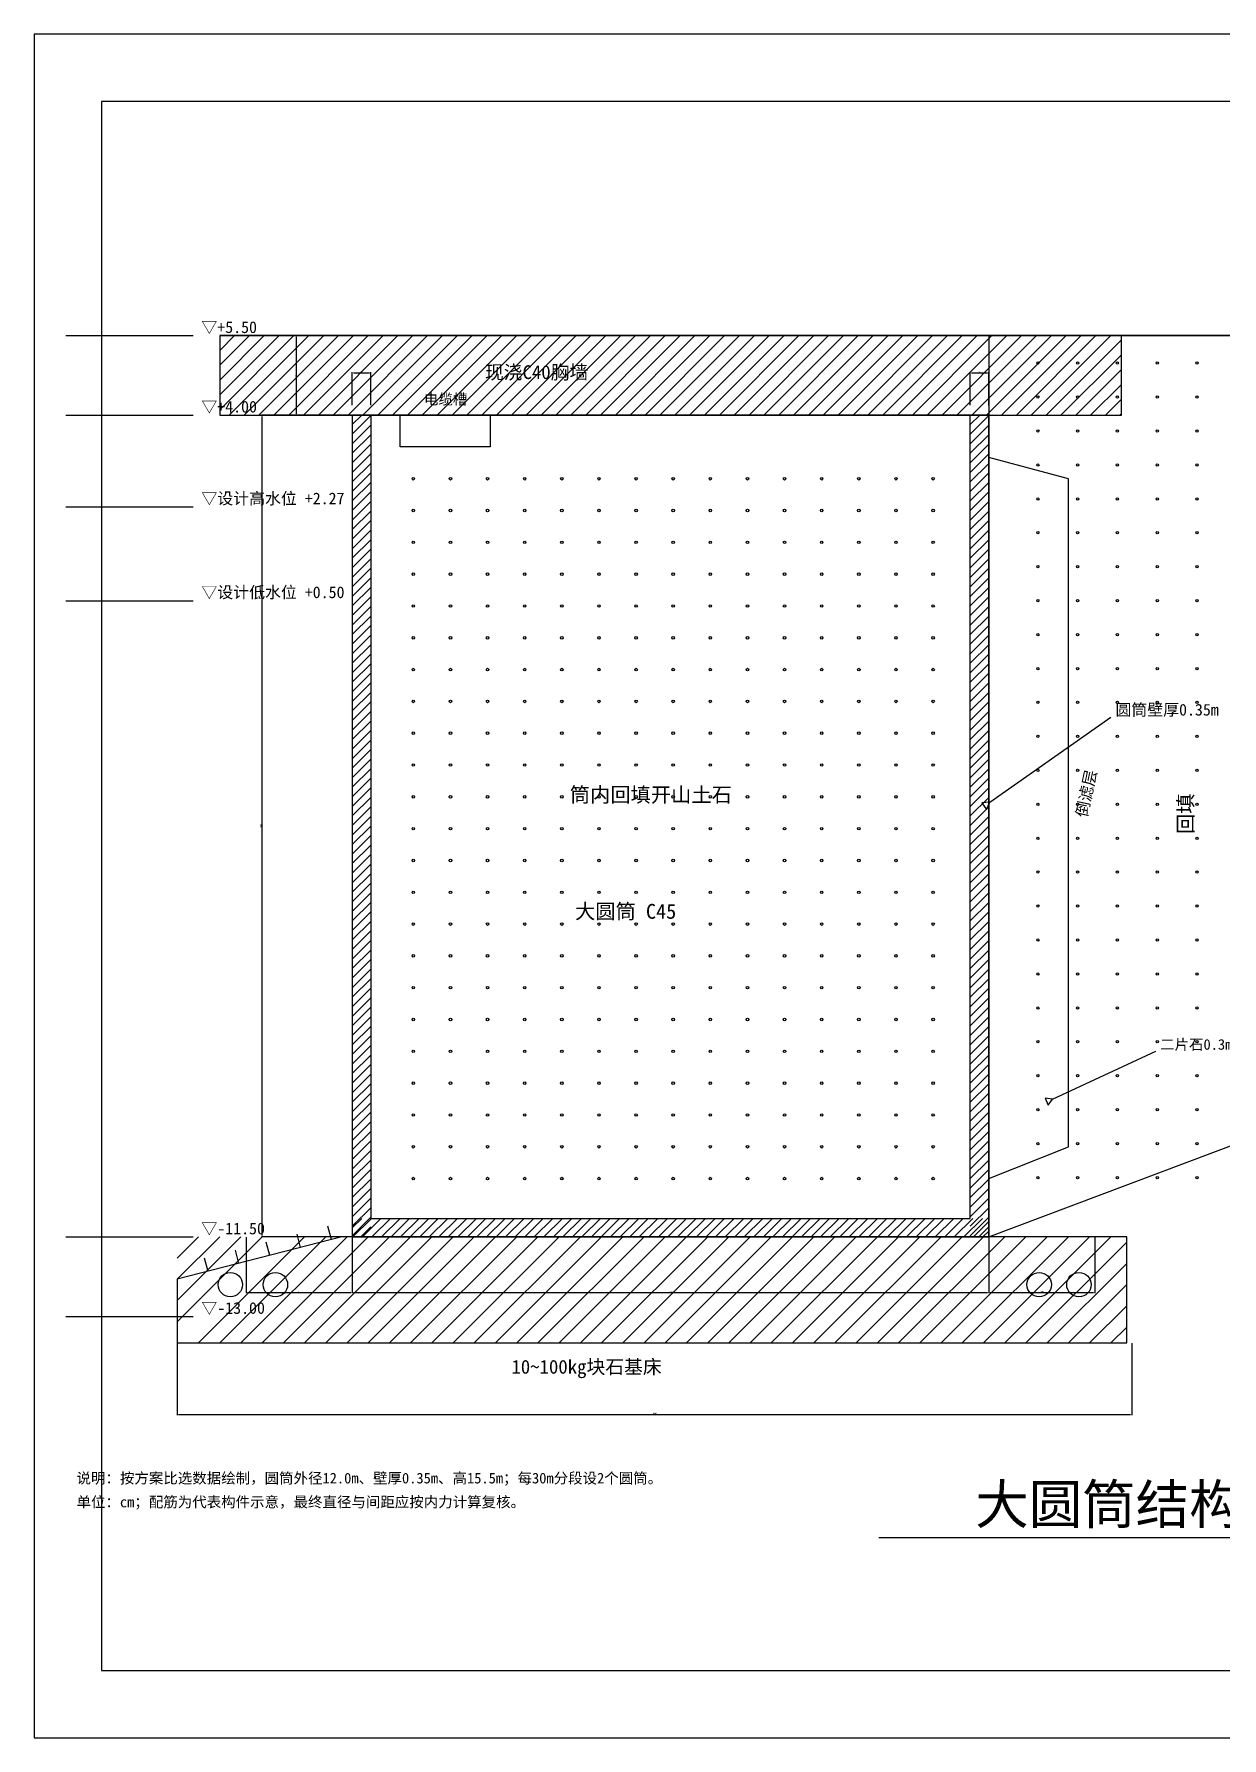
# Model space of a CAD drawing. Header units: metres. Extents: x 0 to 4550, y -900 to 2314.
# Drawn here: x 0 to 2240, y -900 to 2314 of the extents above; entities that cross this region are included whole.
import ezdxf

# ---------------------------------------------------------------- set-up
doc = ezdxf.new("R2010")
doc.units = ezdxf.units.M
for name, color, linetype in [('BACKFILL', 7, 'Continuous'), ('BORDER', 7, 'Continuous'), ('CYLINDER', 7, 'Continuous'), ('DIM', 7, 'Continuous'), ('FOUNDATION', 7, 'Continuous'), ('HATCH', 7, 'Continuous'), ('LEVEL', 7, 'Continuous'), ('STRUCTURE', 7, 'Continuous'), ('TEXT', 7, 'Continuous')]:
    doc.layers.add(name, color=color, linetype=linetype)
doc.styles.add('CN-SIMSUN', font='SimSun.ttf')
doc.styles.get("Standard").update_dxf_attribs({"font": 'arial.ttf'})
doc.dimstyles.new('ISO-25', dxfattribs={"dimtxt": 2.5, "dimasz": 2.5, "dimexe": 1.25, "dimexo": 0.625, "dimtad": 1, "dimtxsty": 'Standard', "dimcen": 2.5, "dimadec": 0, "dimazin": 0, "dimtfac": 1, "dimtmove": 0, "dimatfit": 3, "dimfxl": 1, "dimarcsym": 0})

# ---------------------------------------------------------------- blocks, each defined once
blk = doc.blocks.new('*D1')
at = {"layer": 'Defpoints', "color": 0, "transparency": 16777216}
for p in [(600, 45), (1800, 45), (1800, -60)]:
    blk.add_point(p, dxfattribs=at)
at = {"layer": 'DIM', "color": 0, "lineweight": -2, "transparency": 16777216}
for p, q in [((600, 44.4), (600, -61.2)), ((1800, 44.4), (1800, -61.2)), ((602.5, -60), (1797.5, -60))]:
    blk.add_line(p, q, dxfattribs=at)
at = {"layer": 'DIM', "color": 0, "transparency": 16777216}
for points in [[(602.5, -59.6), (602.5, -60.4), (600, -60)], [(1797.5, -59.6), (1797.5, -60.4), (1800, -60)]]:
    blk.add_solid(points, dxfattribs=at)
at = {"layer": 'DIM', "color": 0, "transparency": 16777216, "insert": (1200, -58.1), "char_height": 2.5, "attachment_point": 5}
blk.add_mtext('1200', dxfattribs=at)
blk = doc.blocks.new('*D2')
at = {"layer": 'Defpoints', "color": 0, "transparency": 16777216}
for p in [(400, 45), (600, 45), (600, -60)]:
    blk.add_point(p, dxfattribs=at)
at = {"layer": 'DIM', "color": 0, "lineweight": -2, "transparency": 16777216}
for p, q in [((400, 44.4), (400, -61.2)), ((600, 44.4), (600, -61.2)), ((402.5, -60), (597.5, -60))]:
    blk.add_line(p, q, dxfattribs=at)
at = {"layer": 'DIM', "color": 0, "transparency": 16777216}
for points in [[(402.5, -59.6), (402.5, -60.4), (400, -60)], [(597.5, -59.6), (597.5, -60.4), (600, -60)]]:
    blk.add_solid(points, dxfattribs=at)
at = {"layer": 'DIM', "color": 0, "transparency": 16777216, "insert": (500, -58.1), "char_height": 2.5, "attachment_point": 5}
blk.add_mtext('200', dxfattribs=at)
blk = doc.blocks.new('*D3')
at = {"layer": 'Defpoints', "color": 0, "transparency": 16777216}
for p in [(1800, 45), (2000, 45), (2000, -60)]:
    blk.add_point(p, dxfattribs=at)
at = {"layer": 'DIM', "color": 0, "lineweight": -2, "transparency": 16777216}
for p, q in [((1800, 44.4), (1800, -61.2)), ((2000, 44.4), (2000, -61.2)), ((1802.5, -60), (1997.5, -60))]:
    blk.add_line(p, q, dxfattribs=at)
at = {"layer": 'DIM', "color": 0, "transparency": 16777216}
for points in [[(1802.5, -59.6), (1802.5, -60.4), (1800, -60)], [(1997.5, -59.6), (1997.5, -60.4), (2000, -60)]]:
    blk.add_solid(points, dxfattribs=at)
at = {"layer": 'DIM', "color": 0, "transparency": 16777216, "insert": (1900, -58.1), "char_height": 2.5, "attachment_point": 5}
blk.add_mtext('200', dxfattribs=at)
blk = doc.blocks.new('*D4')
at = {"layer": 'Defpoints', "color": 0, "transparency": 16777216}
for p in [(270, -155), (2070, -155), (2070, -290)]:
    blk.add_point(p, dxfattribs=at)
at = {"layer": 'DIM', "color": 0, "lineweight": -2, "transparency": 16777216}
for p, q in [((270, -155.6), (270, -291.2)), ((2070, -155.6), (2070, -291.2)), ((272.5, -290), (2067.5, -290))]:
    blk.add_line(p, q, dxfattribs=at)
at = {"layer": 'DIM', "color": 0, "transparency": 16777216}
for points in [[(272.5, -289.6), (272.5, -290.4), (270, -290)], [(2067.5, -289.6), (2067.5, -290.4), (2070, -290)]]:
    blk.add_solid(points, dxfattribs=at)
at = {"layer": 'DIM', "color": 0, "transparency": 16777216, "insert": (1170, -288.1), "char_height": 2.5, "attachment_point": 5}
blk.add_mtext('1600', dxfattribs=at)
blk = doc.blocks.new('*D5')
at = {"layer": 'Defpoints', "color": 0, "transparency": 16777216}
for p in [(430, 1595), (600, 1595), (600, 45)]:
    blk.add_point(p, dxfattribs=at)
at = {"layer": 'DIM', "color": 0, "lineweight": -2, "transparency": 16777216}
for p, q in [((599.4, 1595), (428.8, 1595)), ((430, 47.5), (430, 1592.5)), ((599.4, 45), (428.8, 45))]:
    blk.add_line(p, q, dxfattribs=at)
at = {"layer": 'DIM', "color": 0, "transparency": 16777216}
for points in [[(429.6, 1592.5), (430.4, 1592.5), (430, 1595)], [(429.6, 47.5), (430.4, 47.5), (430, 45)]]:
    blk.add_solid(points, dxfattribs=at)
at = {"layer": 'DIM', "color": 0, "transparency": 16777216, "insert": (428.1, 820), "char_height": 2.5, "attachment_point": 5, "rotation": 90}
blk.add_mtext('1550', dxfattribs=at)
blk = doc.blocks.new('*D6')
at = {"layer": 'Defpoints', "color": 0, "transparency": 16777216}
for p in [(495, 1745), (600, 1745), (600, 1595)]:
    blk.add_point(p, dxfattribs=at)
at = {"layer": 'DIM', "color": 0, "lineweight": -2, "transparency": 16777216}
for p, q in [((599.4, 1745), (493.8, 1745)), ((495, 1597.5), (495, 1742.5)), ((599.4, 1595), (493.8, 1595))]:
    blk.add_line(p, q, dxfattribs=at)
at = {"layer": 'DIM', "color": 0, "transparency": 16777216}
for points in [[(494.6, 1742.5), (495.4, 1742.5), (495, 1745)], [(494.6, 1597.5), (495.4, 1597.5), (495, 1595)]]:
    blk.add_solid(points, dxfattribs=at)
at = {"layer": 'DIM', "color": 0, "transparency": 16777216, "insert": (493.1, 1670), "char_height": 2.5, "attachment_point": 5, "rotation": 90}
blk.add_mtext('150', dxfattribs=at)
blk = doc.blocks.new('*D7')
at = {"layer": 'Defpoints', "color": 0, "transparency": 16777216}
for p in [(635, 1675), (600, 1613), (635, 1613)]:
    blk.add_point(p, dxfattribs=at)
at = {"layer": 'DIM', "color": 0, "lineweight": -2, "transparency": 16777216}
for p, q in [((600, 1613.6), (600, 1676.2)), ((602.5, 1675), (632.5, 1675)), ((635, 1613.6), (635, 1676.2))]:
    blk.add_line(p, q, dxfattribs=at)
at = {"layer": 'DIM', "color": 0, "transparency": 16777216}
for points in [[(602.5, 1675.4), (602.5, 1674.6), (600, 1675)], [(632.5, 1675.4), (632.5, 1674.6), (635, 1675)]]:
    blk.add_solid(points, dxfattribs=at)
at = {"layer": 'DIM', "color": 0, "transparency": 16777216, "insert": (617.5, 1676.9), "char_height": 2.5, "attachment_point": 5}
blk.add_mtext('35', dxfattribs=at)
blk = doc.blocks.new('*D8')
at = {"layer": 'Defpoints', "color": 0, "transparency": 16777216}
for p in [(1800, 1675), (1765, 1613), (1800, 1613)]:
    blk.add_point(p, dxfattribs=at)
at = {"layer": 'DIM', "color": 0, "lineweight": -2, "transparency": 16777216}
for p, q in [((1765, 1613.6), (1765, 1676.2)), ((1767.5, 1675), (1797.5, 1675)), ((1800, 1613.6), (1800, 1676.2))]:
    blk.add_line(p, q, dxfattribs=at)
at = {"layer": 'DIM', "color": 0, "transparency": 16777216}
for points in [[(1767.5, 1675.4), (1767.5, 1674.6), (1765, 1675)], [(1797.5, 1675.4), (1797.5, 1674.6), (1800, 1675)]]:
    blk.add_solid(points, dxfattribs=at)
at = {"layer": 'DIM', "color": 0, "transparency": 16777216, "insert": (1782.5, 1676.9), "char_height": 2.5, "attachment_point": 5}
blk.add_mtext('35', dxfattribs=at)

msp = doc.modelspace()

# ---------------------------------------------------------------- linework, layer by layer
at = {"layer": 'BACKFILL'}
msp.add_lwpolyline([(1800, 45), (2650, 365), (2760, 1745), (1800, 1745), (1800, 45)], close=True, dxfattribs=at)
at = {"layer": 'BORDER'}
msp.add_line((1592.5, -522.094), (3003, -522.094), dxfattribs=at)
for points in [[(0, -900), (4550, -900), (4550, 2313.674), (0, 2313.674), (0, -900)], [(127.4, -772.6), (4422.6, -772.6), (4422.6, 2186.274), (127.4, 2186.274), (127.4, -772.6)]]:
    msp.add_lwpolyline(points, close=True, dxfattribs=at)
at = {"layer": 'CYLINDER'}
for points in [[(600, 45), (1800, 45), (1800, 1595), (600, 1595), (600, 45)], [(635, 80), (1765, 80), (1765, 1595), (635, 1595), (635, 80)]]:
    msp.add_lwpolyline(points, close=True, dxfattribs=at)
at = {"layer": 'FOUNDATION'}
msp.add_lwpolyline([(1800, 155), (1950, 215), (1950, 1475), (1800, 1515)], dxfattribs=at)
msp.add_lwpolyline([(270, -155), (2060, -155), (2060, 45), (580, 45), (270, -35), (270, -155)], close=True, dxfattribs=at)
for centre in [(370, -45), (455, -45), (1895, -45), (1970, -45)]:
    msp.add_circle(centre, 23, dxfattribs=at)
at = {"layer": 'HATCH'}
for p, q in [((350, 1745), (350, 1745)), ((350, 1717), (378, 1745)), ((350, 1689), (406, 1745)), ((350, 1661), (434, 1745)), ((350, 1633), (462, 1745)), ((350, 1605), (490, 1745)), ((368, 1595), (518, 1745)), ((396, 1595), (546, 1745)), ((424, 1595), (574, 1745)), ((452, 1595), (602, 1745)), ((480, 1595), (630, 1745)), ((508, 1595), (658, 1745)), ((536, 1595), (686, 1745)), ((564, 1595), (714, 1745)), ((592, 1595), (742, 1745)), ((620, 1595), (770, 1745)), ((648, 1595), (798, 1745)), ((676, 1595), (826, 1745)), ((704, 1595), (854, 1745)), ((732, 1595), (882, 1745)), ((760, 1595), (910, 1745)), ((788, 1595), (938, 1745)), ((816, 1595), (966, 1745)), ((844, 1595), (994, 1745)), ((872, 1595), (1022, 1745)), ((900, 1595), (1050, 1745)), ((928, 1595), (1078, 1745)), ((956, 1595), (1106, 1745)), ((984, 1595), (1134, 1745)), ((1012, 1595), (1162, 1745)), ((1040, 1595), (1190, 1745)), ((1068, 1595), (1218, 1745)), ((1096, 1595), (1246, 1745)), ((1124, 1595), (1274, 1745)), ((1152, 1595), (1302, 1745)), ((1180, 1595), (1330, 1745)), ((1208, 1595), (1358, 1745)), ((1236, 1595), (1386, 1745)), ((1264, 1595), (1414, 1745)), ((1292, 1595), (1442, 1745)), ((1320, 1595), (1470, 1745)), ((1348, 1595), (1498, 1745)), ((1376, 1595), (1526, 1745)), ((1404, 1595), (1554, 1745)), ((1432, 1595), (1582, 1745)), ((1460, 1595), (1610, 1745)), ((1488, 1595), (1638, 1745)), ((1516, 1595), (1666, 1745)), ((1544, 1595), (1694, 1745)), ((1572, 1595), (1722, 1745)), ((1600, 1595), (1750, 1745)), ((1628, 1595), (1778, 1745)), ((1656, 1595), (1806, 1745)), ((1684, 1595), (1834, 1745)), ((1712, 1595), (1862, 1745)), ((1740, 1595), (1890, 1745)), ((1768, 1595), (1918, 1745)), ((1796, 1595), (1946, 1745)), ((1824, 1595), (1974, 1745)), ((1852, 1595), (2002, 1745)), ((1880, 1595), (2030, 1745)), ((2050, 1737), (1908, 1595)), ((2050, 1709), (1936, 1595)), ((2050, 1681), (1964, 1595)), ((2050, 1653), (1992, 1595)), ((2050, 1625), (2020, 1595)), ((600, 1595), (600, 1595)), ((600, 1577), (618, 1595)), ((600, 1559), (635, 1594)), ((600, 1541), (635, 1576)), ((1765, 1595), (1765, 1595)), ((1765, 1577), (1783, 1595)), ((1765, 1559), (1800, 1594)), ((1765, 1541), (1800, 1576)), ((2050, 1597), (2048, 1595)), ((600, 1523), (635, 1558)), ((1765, 1523), (1800, 1558)), ((600, 1505), (635, 1540)), ((600, 1487), (635, 1522)), ((1765, 1505), (1800, 1540)), ((1765, 1487), (1800, 1522)), ((600, 1469), (635, 1504)), ((600, 1451), (635, 1486)), ((1765, 1469), (1800, 1504)), ((1765, 1451), (1800, 1486)), ((600, 1433), (635, 1468)), ((600, 1415), (635, 1450)), ((1765, 1433), (1800, 1468)), ((1765, 1415), (1800, 1450)), ((600, 1397), (635, 1432)), ((1765, 1397), (1800, 1432)), ((600, 1379), (635, 1414)), ((600, 1361), (635, 1396)), ((1765, 1379), (1800, 1414)), ((1765, 1361), (1800, 1396)), ((600, 1343), (635, 1378)), ((600, 1325), (635, 1360)), ((1765, 1343), (1800, 1378)), ((1765, 1325), (1800, 1360)), ((600, 1307), (635, 1342)), ((600, 1289), (635, 1324)), ((1765, 1307), (1800, 1342)), ((1765, 1289), (1800, 1324)), ((600, 1271), (635, 1306)), ((600, 1253), (635, 1288)), ((1765, 1271), (1800, 1306)), ((1765, 1253), (1800, 1288)), ((600, 1235), (635, 1270)), ((1765, 1235), (1800, 1270)), ((600, 1217), (635, 1252)), ((600, 1199), (635, 1234)), ((1765, 1217), (1800, 1252)), ((1765, 1199), (1800, 1234)), ((600, 1181), (635, 1216)), ((600, 1163), (635, 1198)), ((1765, 1181), (1800, 1216)), ((1765, 1163), (1800, 1198)), ((600, 1145), (635, 1180)), ((600, 1127), (635, 1162)), ((1765, 1145), (1800, 1180)), ((1765, 1127), (1800, 1162)), ((600, 1109), (635, 1144)), ((600, 1091), (635, 1126)), ((1765, 1109), (1800, 1144)), ((1765, 1091), (1800, 1126)), ((600, 1073), (635, 1108)), ((1765, 1073), (1800, 1108)), ((600, 1055), (635, 1090)), ((600, 1037), (635, 1072)), ((1765, 1055), (1800, 1090)), ((1765, 1037), (1800, 1072)), ((600, 1019), (635, 1054)), ((600, 1001), (635, 1036)), ((1765, 1019), (1800, 1054)), ((1765, 1001), (1800, 1036)), ((600, 983), (635, 1018)), ((600, 965), (635, 1000)), ((1765, 983), (1800, 1018)), ((1765, 965), (1800, 1000)), ((600, 947), (635, 982)), ((1765, 947), (1800, 982)), ((600, 929), (635, 964)), ((600, 911), (635, 946)), ((1765, 929), (1800, 964)), ((1765, 911), (1800, 946)), ((600, 893), (635, 928)), ((600, 875), (635, 910)), ((1765, 893), (1800, 928)), ((1765, 875), (1800, 910)), ((600, 857), (635, 892)), ((600, 839), (635, 874)), ((1765, 857), (1800, 892)), ((1765, 839), (1800, 874)), ((600, 821), (635, 856)), ((600, 803), (635, 838)), ((1765, 821), (1800, 856)), ((1765, 803), (1800, 838)), ((600, 785), (635, 820)), ((1765, 785), (1800, 820)), ((600, 767), (635, 802)), ((600, 749), (635, 784)), ((1765, 767), (1800, 802)), ((1765, 749), (1800, 784)), ((600, 731), (635, 766)), ((600, 713), (635, 748)), ((1765, 731), (1800, 766)), ((1765, 713), (1800, 748)), ((600, 695), (635, 730)), ((600, 677), (635, 712)), ((1765, 695), (1800, 730)), ((1765, 677), (1800, 712)), ((600, 659), (635, 694)), ((600, 641), (635, 676)), ((1765, 659), (1800, 694)), ((1765, 641), (1800, 676)), ((600, 623), (635, 658)), ((1765, 623), (1800, 658)), ((600, 605), (635, 640)), ((600, 587), (635, 622)), ((1765, 605), (1800, 640)), ((1765, 587), (1800, 622)), ((600, 569), (635, 604)), ((600, 551), (635, 586)), ((1765, 569), (1800, 604)), ((1765, 551), (1800, 586)), ((600, 533), (635, 568)), ((600, 515), (635, 550)), ((1765, 533), (1800, 568)), ((1765, 515), (1800, 550)), ((600, 497), (635, 532)), ((1765, 497), (1800, 532)), ((600, 479), (635, 514)), ((600, 461), (635, 496)), ((1765, 479), (1800, 514)), ((1765, 461), (1800, 496)), ((600, 443), (635, 478)), ((600, 425), (635, 460)), ((1765, 443), (1800, 478)), ((1765, 425), (1800, 460)), ((600, 407), (635, 442)), ((600, 389), (635, 424)), ((1765, 407), (1800, 442)), ((1765, 389), (1800, 424)), ((600, 371), (635, 406)), ((600, 353), (635, 388)), ((1765, 371), (1800, 406)), ((1765, 353), (1800, 388)), ((600, 335), (635, 370)), ((1765, 335), (1800, 370)), ((600, 317), (635, 352)), ((600, 299), (635, 334)), ((1765, 317), (1800, 352)), ((1765, 299), (1800, 334)), ((600, 281), (635, 316)), ((600, 263), (635, 298)), ((1765, 281), (1800, 316)), ((1765, 263), (1800, 298)), ((600, 245), (635, 280)), ((600, 227), (635, 262)), ((1765, 245), (1800, 280)), ((1765, 227), (1800, 262)), ((600, 209), (635, 244)), ((600, 191), (635, 226)), ((1765, 209), (1800, 244)), ((1765, 191), (1800, 226)), ((600, 173), (635, 208)), ((1765, 173), (1800, 208)), ((600, 155), (635, 190)), ((600, 137), (635, 172)), ((1765, 155), (1800, 190)), ((1765, 137), (1800, 172)), ((600, 119), (635, 154)), ((600, 101), (635, 136)), ((1765, 119), (1800, 154)), ((1765, 101), (1800, 136)), ((600, 83), (635, 118)), ((600, 65), (635, 100)), ((1765, 83), (1800, 118)), ((1765, 65), (1800, 100)), ((560.483, 39.963), (553.986, 65.139)), ((600, 47), (635, 82)), ((600, 80), (600, 80)), ((600, 62), (618, 80)), ((601, 45), (636, 80)), ((619, 45), (654, 80)), ((637, 45), (672, 80)), ((655, 45), (690, 80)), ((673, 45), (708, 80)), ((691, 45), (726, 80)), ((709, 45), (744, 80)), ((727, 45), (762, 80)), ((745, 45), (780, 80)), ((763, 45), (798, 80)), ((781, 45), (816, 80)), ((799, 45), (834, 80)), ((817, 45), (852, 80)), ((835, 45), (870, 80)), ((853, 45), (888, 80)), ((871, 45), (906, 80)), ((889, 45), (924, 80)), ((907, 45), (942, 80)), ((925, 45), (960, 80)), ((943, 45), (978, 80)), ((961, 45), (996, 80)), ((979, 45), (1014, 80)), ((997, 45), (1032, 80)), ((1015, 45), (1050, 80)), ((1033, 45), (1068, 80)), ((1051, 45), (1086, 80)), ((1069, 45), (1104, 80)), ((1087, 45), (1122, 80)), ((1105, 45), (1140, 80)), ((1123, 45), (1158, 80)), ((1141, 45), (1176, 80)), ((1159, 45), (1194, 80)), ((1177, 45), (1212, 80)), ((1195, 45), (1230, 80)), ((1213, 45), (1248, 80)), ((1231, 45), (1266, 80)), ((1249, 45), (1284, 80)), ((1267, 45), (1302, 80)), ((1285, 45), (1320, 80)), ((1303, 45), (1338, 80)), ((1321, 45), (1356, 80)), ((1339, 45), (1374, 80)), ((1357, 45), (1392, 80)), ((1375, 45), (1410, 80)), ((1393, 45), (1428, 80)), ((1411, 45), (1446, 80)), ((1429, 45), (1464, 80)), ((1447, 45), (1482, 80)), ((1465, 45), (1500, 80)), ((1483, 45), (1518, 80)), ((1501, 45), (1536, 80)), ((1519, 45), (1554, 80)), ((1537, 45), (1572, 80)), ((1555, 45), (1590, 80)), ((1573, 45), (1608, 80)), ((1591, 45), (1626, 80)), ((1609, 45), (1644, 80)), ((1627, 45), (1662, 80)), ((1645, 45), (1680, 80)), ((1663, 45), (1698, 80)), ((1681, 45), (1716, 80)), ((1699, 45), (1734, 80)), ((1717, 45), (1752, 80)), ((1735, 45), (1770, 80)), ((1753, 45), (1788, 80)), ((1765, 47), (1800, 82)), ((1800, 74), (1771, 45)), ((270, 45), (270, 45)), ((270, 5), (310, 45)), ((270, -35), (350, 45)), ((270, -75), (390, 45)), ((270, -115), (430, 45)), ((310, -155), (510, 45)), ((350, -155), (550, 45)), ((390, -155), (590, 45)), ((430, -155), (630, 45)), ((444.29, 9.978), (437.793, 35.153)), ((470, -155), (670, 45)), ((502.387, 24.971), (495.89, 50.146)), ((510, -155), (710, 45)), ((550, -155), (750, 45)), ((590, -155), (790, 45)), ((635, 64), (616, 45)), ((630, -155), (830, 45)), ((635, 46), (634, 45)), ((670, -155), (870, 45)), ((710, -155), (910, 45)), ((750, -155), (950, 45)), ((790, -155), (990, 45)), ((830, -155), (1030, 45)), ((870, -155), (1070, 45)), ((910, -155), (1110, 45)), ((950, -155), (1150, 45)), ((990, -155), (1190, 45)), ((1030, -155), (1230, 45)), ((1070, -155), (1270, 45)), ((1110, -155), (1310, 45)), ((1150, -155), (1350, 45)), ((1190, -155), (1390, 45)), ((1230, -155), (1430, 45)), ((1270, -155), (1470, 45)), ((1310, -155), (1510, 45)), ((1350, -155), (1550, 45)), ((1390, -155), (1590, 45)), ((1430, -155), (1630, 45)), ((1470, -155), (1670, 45)), ((1510, -155), (1710, 45)), ((1550, -155), (1750, 45)), ((1590, -155), (1790, 45)), ((1630, -155), (1830, 45)), ((1670, -155), (1870, 45)), ((1710, -155), (1910, 45)), ((1750, -155), (1950, 45)), ((1800, 64), (1781, 45)), ((1800, 56), (1789, 45)), ((1790, -155), (1990, 45)), ((1800, 46), (1799, 45)), ((1830, -155), (2030, 45)), ((2060, 35), (1870, -155)), ((328.097, -20.007), (321.6, 5.168)), ((386.193, -5.015), (379.696, 20.161)), ((2060, -5), (1910, -155)), ((2060, -45), (1950, -155)), ((2060, -85), (1990, -155)), ((2060, -125), (2030, -155)), ((270, -155), (270, -155))]:
    msp.add_line(p, q, dxfattribs=at)
for centre, radius in [((1892.5, 1693), 2.2), ((1967.5, 1693), 2.2), ((2042.5, 1693), 2.2), ((2117.5, 1693), 2.2), ((2192.5, 1693), 2.2), ((1892.5, 1629), 2.2), ((1967.5, 1629), 2.2), ((2042.5, 1629), 2.2), ((2117.5, 1629), 2.2), ((2192.5, 1629), 2.2), ((1892.5, 1565), 2.2), ((1967.5, 1565), 2.2), ((2042.5, 1565), 2.2), ((2117.5, 1565), 2.2), ((2192.5, 1565), 2.2), ((1892.5, 1501), 2.2), ((1967.5, 1501), 2.2), ((2042.5, 1501), 2.2), ((2117.5, 1501), 2.2), ((2192.5, 1501), 2.2), ((715, 1475), 2.4), ((785, 1475), 2.4), ((855, 1475), 2.4), ((925, 1475), 2.4), ((995, 1475), 2.4), ((1065, 1475), 2.4), ((1135, 1475), 2.4), ((1205, 1475), 2.4), ((1275, 1475), 2.4), ((1345, 1475), 2.4), ((1415, 1475), 2.4), ((1485, 1475), 2.4), ((1555, 1475), 2.4), ((1625, 1475), 2.4), ((1695, 1475), 2.4), ((715, 1415), 2.4), ((785, 1415), 2.4), ((855, 1415), 2.4), ((925, 1415), 2.4), ((995, 1415), 2.4), ((1065, 1415), 2.4), ((1135, 1415), 2.4), ((1205, 1415), 2.4), ((1275, 1415), 2.4), ((1345, 1415), 2.4), ((1415, 1415), 2.4), ((1485, 1415), 2.4), ((1555, 1415), 2.4), ((1625, 1415), 2.4), ((1695, 1415), 2.4), ((1892.5, 1437), 2.2), ((1967.5, 1437), 2.2), ((2042.5, 1437), 2.2), ((2117.5, 1437), 2.2), ((2192.5, 1437), 2.2), ((715, 1355), 2.4), ((785, 1355), 2.4), ((855, 1355), 2.4), ((925, 1355), 2.4), ((995, 1355), 2.4), ((1065, 1355), 2.4), ((1135, 1355), 2.4), ((1205, 1355), 2.4), ((1275, 1355), 2.4), ((1345, 1355), 2.4), ((1415, 1355), 2.4), ((1485, 1355), 2.4), ((1555, 1355), 2.4), ((1625, 1355), 2.4), ((1695, 1355), 2.4), ((1892.5, 1373), 2.2), ((1967.5, 1373), 2.2), ((2042.5, 1373), 2.2), ((2117.5, 1373), 2.2), ((2192.5, 1373), 2.2), ((715, 1295), 2.4), ((785, 1295), 2.4), ((855, 1295), 2.4), ((925, 1295), 2.4), ((995, 1295), 2.4), ((1065, 1295), 2.4), ((1135, 1295), 2.4), ((1205, 1295), 2.4), ((1275, 1295), 2.4), ((1345, 1295), 2.4), ((1415, 1295), 2.4), ((1485, 1295), 2.4), ((1555, 1295), 2.4), ((1625, 1295), 2.4), ((1695, 1295), 2.4), ((1892.5, 1309), 2.2), ((1967.5, 1309), 2.2), ((2042.5, 1309), 2.2), ((2117.5, 1309), 2.2), ((2192.5, 1309), 2.2), ((715, 1235), 2.4), ((785, 1235), 2.4), ((855, 1235), 2.4), ((925, 1235), 2.4), ((995, 1235), 2.4), ((1065, 1235), 2.4), ((1135, 1235), 2.4), ((1205, 1235), 2.4), ((1275, 1235), 2.4), ((1345, 1235), 2.4), ((1415, 1235), 2.4), ((1485, 1235), 2.4), ((1555, 1235), 2.4), ((1625, 1235), 2.4), ((1695, 1235), 2.4), ((1892.5, 1245), 2.2), ((1967.5, 1245), 2.2), ((2042.5, 1245), 2.2), ((2117.5, 1245), 2.2), ((2192.5, 1245), 2.2), ((715, 1175), 2.4), ((785, 1175), 2.4), ((855, 1175), 2.4), ((925, 1175), 2.4), ((995, 1175), 2.4), ((1065, 1175), 2.4), ((1135, 1175), 2.4), ((1205, 1175), 2.4), ((1275, 1175), 2.4), ((1345, 1175), 2.4), ((1415, 1175), 2.4), ((1485, 1175), 2.4), ((1555, 1175), 2.4), ((1625, 1175), 2.4), ((1695, 1175), 2.4), ((1892.5, 1181), 2.2), ((1967.5, 1181), 2.2), ((2042.5, 1181), 2.2), ((2117.5, 1181), 2.2), ((2192.5, 1181), 2.2), ((715, 1115), 2.4), ((785, 1115), 2.4), ((855, 1115), 2.4), ((925, 1115), 2.4), ((995, 1115), 2.4), ((1065, 1115), 2.4), ((1135, 1115), 2.4), ((1205, 1115), 2.4), ((1275, 1115), 2.4), ((1345, 1115), 2.4), ((1415, 1115), 2.4), ((1485, 1115), 2.4), ((1555, 1115), 2.4), ((1625, 1115), 2.4), ((1695, 1115), 2.4), ((1892.5, 1117), 2.2), ((1967.5, 1117), 2.2), ((2042.5, 1117), 2.2), ((2117.5, 1117), 2.2), ((2192.5, 1117), 2.2), ((715, 1055), 2.4), ((785, 1055), 2.4), ((855, 1055), 2.4), ((925, 1055), 2.4), ((995, 1055), 2.4), ((1065, 1055), 2.4), ((1135, 1055), 2.4), ((1205, 1055), 2.4), ((1275, 1055), 2.4), ((1345, 1055), 2.4), ((1415, 1055), 2.4), ((1485, 1055), 2.4), ((1555, 1055), 2.4), ((1625, 1055), 2.4), ((1695, 1055), 2.4), ((1892.5, 1053), 2.2), ((1967.5, 1053), 2.2), ((2042.5, 1053), 2.2), ((2117.5, 1053), 2.2), ((2192.5, 1053), 2.2), ((715, 995), 2.4), ((785, 995), 2.4), ((855, 995), 2.4), ((925, 995), 2.4), ((995, 995), 2.4), ((1065, 995), 2.4), ((1135, 995), 2.4), ((1205, 995), 2.4), ((1275, 995), 2.4), ((1345, 995), 2.4), ((1415, 995), 2.4), ((1485, 995), 2.4), ((1555, 995), 2.4), ((1625, 995), 2.4), ((1695, 995), 2.4), ((1892.5, 989), 2.2), ((1967.5, 989), 2.2), ((2042.5, 989), 2.2), ((2117.5, 989), 2.2), ((2192.5, 989), 2.2), ((715, 935), 2.4), ((785, 935), 2.4), ((855, 935), 2.4), ((925, 935), 2.4), ((995, 935), 2.4), ((1065, 935), 2.4), ((1135, 935), 2.4), ((1205, 935), 2.4), ((1275, 935), 2.4), ((1345, 935), 2.4), ((1415, 935), 2.4), ((1485, 935), 2.4), ((1555, 935), 2.4), ((1625, 935), 2.4), ((1695, 935), 2.4), ((1892.5, 925), 2.2), ((1967.5, 925), 2.2), ((2042.5, 925), 2.2), ((2117.5, 925), 2.2), ((2192.5, 925), 2.2), ((715, 875), 2.4), ((785, 875), 2.4), ((855, 875), 2.4), ((925, 875), 2.4), ((995, 875), 2.4), ((1065, 875), 2.4), ((1135, 875), 2.4), ((1205, 875), 2.4), ((1275, 875), 2.4), ((1345, 875), 2.4), ((1415, 875), 2.4), ((1485, 875), 2.4), ((1555, 875), 2.4), ((1625, 875), 2.4), ((1695, 875), 2.4), ((1892.5, 861), 2.2), ((1967.5, 861), 2.2), ((2042.5, 861), 2.2), ((2117.5, 861), 2.2), ((2192.5, 861), 2.2), ((715, 815), 2.4), ((785, 815), 2.4), ((855, 815), 2.4), ((925, 815), 2.4), ((995, 815), 2.4), ((1065, 815), 2.4), ((1135, 815), 2.4), ((1205, 815), 2.4), ((1275, 815), 2.4), ((1345, 815), 2.4), ((1415, 815), 2.4), ((1485, 815), 2.4), ((1555, 815), 2.4), ((1625, 815), 2.4), ((1695, 815), 2.4), ((1892.5, 797), 2.2), ((1967.5, 797), 2.2), ((2042.5, 797), 2.2), ((2117.5, 797), 2.2), ((2192.5, 797), 2.2), ((715, 755), 2.4), ((785, 755), 2.4), ((855, 755), 2.4), ((925, 755), 2.4), ((995, 755), 2.4), ((1065, 755), 2.4), ((1135, 755), 2.4), ((1205, 755), 2.4), ((1275, 755), 2.4), ((1345, 755), 2.4), ((1415, 755), 2.4), ((1485, 755), 2.4), ((1555, 755), 2.4), ((1625, 755), 2.4), ((1695, 755), 2.4), ((1892.5, 733), 2.2), ((1967.5, 733), 2.2), ((2042.5, 733), 2.2), ((2117.5, 733), 2.2), ((2192.5, 733), 2.2), ((715, 695), 2.4), ((785, 695), 2.4), ((855, 695), 2.4), ((925, 695), 2.4), ((995, 695), 2.4), ((1065, 695), 2.4), ((1135, 695), 2.4), ((1205, 695), 2.4), ((1275, 695), 2.4), ((1345, 695), 2.4), ((1415, 695), 2.4), ((1485, 695), 2.4), ((1555, 695), 2.4), ((1625, 695), 2.4), ((1695, 695), 2.4), ((1892.5, 669), 2.2), ((1967.5, 669), 2.2), ((2042.5, 669), 2.2), ((2117.5, 669), 2.2), ((2192.5, 669), 2.2), ((715, 635), 2.4), ((785, 635), 2.4), ((855, 635), 2.4), ((925, 635), 2.4), ((995, 635), 2.4), ((1065, 635), 2.4), ((1135, 635), 2.4), ((1205, 635), 2.4), ((1275, 635), 2.4), ((1345, 635), 2.4), ((1415, 635), 2.4), ((1485, 635), 2.4), ((1555, 635), 2.4), ((1625, 635), 2.4), ((1695, 635), 2.4), ((1892.5, 605), 2.2), ((1967.5, 605), 2.2), ((2042.5, 605), 2.2), ((2117.5, 605), 2.2), ((2192.5, 605), 2.2), ((715, 575), 2.4), ((785, 575), 2.4), ((855, 575), 2.4), ((925, 575), 2.4), ((995, 575), 2.4), ((1065, 575), 2.4), ((1135, 575), 2.4), ((1205, 575), 2.4), ((1275, 575), 2.4), ((1345, 575), 2.4), ((1415, 575), 2.4), ((1485, 575), 2.4), ((1555, 575), 2.4), ((1625, 575), 2.4), ((1695, 575), 2.4), ((715, 515), 2.4), ((785, 515), 2.4), ((855, 515), 2.4), ((925, 515), 2.4), ((995, 515), 2.4), ((1065, 515), 2.4), ((1135, 515), 2.4), ((1205, 515), 2.4), ((1275, 515), 2.4), ((1345, 515), 2.4), ((1415, 515), 2.4), ((1485, 515), 2.4), ((1555, 515), 2.4), ((1625, 515), 2.4), ((1695, 515), 2.4), ((1892.5, 541), 2.2), ((1967.5, 541), 2.2), ((2042.5, 541), 2.2), ((2117.5, 541), 2.2), ((2192.5, 541), 2.2), ((715, 455), 2.4), ((785, 455), 2.4), ((855, 455), 2.4), ((925, 455), 2.4), ((995, 455), 2.4), ((1065, 455), 2.4), ((1135, 455), 2.4), ((1205, 455), 2.4), ((1275, 455), 2.4), ((1345, 455), 2.4), ((1415, 455), 2.4), ((1485, 455), 2.4), ((1555, 455), 2.4), ((1625, 455), 2.4), ((1695, 455), 2.4), ((1892.5, 477), 2.2), ((1967.5, 477), 2.2), ((2042.5, 477), 2.2), ((2117.5, 477), 2.2), ((2192.5, 477), 2.2), ((715, 395), 2.4), ((785, 395), 2.4), ((855, 395), 2.4), ((925, 395), 2.4), ((995, 395), 2.4), ((1065, 395), 2.4), ((1135, 395), 2.4), ((1205, 395), 2.4), ((1275, 395), 2.4), ((1345, 395), 2.4), ((1415, 395), 2.4), ((1485, 395), 2.4), ((1555, 395), 2.4), ((1625, 395), 2.4), ((1695, 395), 2.4), ((1892.5, 413), 2.2), ((1967.5, 413), 2.2), ((2042.5, 413), 2.2), ((2117.5, 413), 2.2), ((2192.5, 413), 2.2), ((715, 335), 2.4), ((785, 335), 2.4), ((855, 335), 2.4), ((925, 335), 2.4), ((995, 335), 2.4), ((1065, 335), 2.4), ((1135, 335), 2.4), ((1205, 335), 2.4), ((1275, 335), 2.4), ((1345, 335), 2.4), ((1415, 335), 2.4), ((1485, 335), 2.4), ((1555, 335), 2.4), ((1625, 335), 2.4), ((1695, 335), 2.4), ((1892.5, 349), 2.2), ((1967.5, 349), 2.2), ((2042.5, 349), 2.2), ((2117.5, 349), 2.2), ((2192.5, 349), 2.2), ((715, 275), 2.4), ((785, 275), 2.4), ((855, 275), 2.4), ((925, 275), 2.4), ((995, 275), 2.4), ((1065, 275), 2.4), ((1135, 275), 2.4), ((1205, 275), 2.4), ((1275, 275), 2.4), ((1345, 275), 2.4), ((1415, 275), 2.4), ((1485, 275), 2.4), ((1555, 275), 2.4), ((1625, 275), 2.4), ((1695, 275), 2.4), ((1892.5, 285), 2.2), ((1967.5, 285), 2.2), ((2042.5, 285), 2.2), ((2117.5, 285), 2.2), ((2192.5, 285), 2.2), ((715, 215), 2.4), ((785, 215), 2.4), ((855, 215), 2.4), ((925, 215), 2.4), ((995, 215), 2.4), ((1065, 215), 2.4), ((1135, 215), 2.4), ((1205, 215), 2.4), ((1275, 215), 2.4), ((1345, 215), 2.4), ((1415, 215), 2.4), ((1485, 215), 2.4), ((1555, 215), 2.4), ((1625, 215), 2.4), ((1695, 215), 2.4), ((1892.5, 221), 2.2), ((1967.5, 221), 2.2), ((2042.5, 221), 2.2), ((2117.5, 221), 2.2), ((2192.5, 221), 2.2), ((715, 155), 2.4), ((785, 155), 2.4), ((855, 155), 2.4), ((925, 155), 2.4), ((995, 155), 2.4), ((1065, 155), 2.4), ((1135, 155), 2.4), ((1205, 155), 2.4), ((1275, 155), 2.4), ((1345, 155), 2.4), ((1415, 155), 2.4), ((1485, 155), 2.4), ((1555, 155), 2.4), ((1625, 155), 2.4), ((1695, 155), 2.4), ((1892.5, 157), 2.2), ((1967.5, 157), 2.2), ((2042.5, 157), 2.2), ((2117.5, 157), 2.2), ((2192.5, 157), 2.2)]:
    msp.add_circle(centre, radius, dxfattribs=at)
at = {"layer": 'LEVEL'}
for p, q in [((60, 1745), (300, 1745)), ((60, 1595), (300, 1595)), ((60, 1422), (300, 1422)), ((60, 1245), (300, 1245)), ((60, 45), (300, 45)), ((60, -105), (300, -105))]:
    msp.add_line(p, q, dxfattribs=at)
at = {"layer": 'STRUCTURE'}
msp.add_line((350, 1745), (3320, 1745), dxfattribs=at)
for points in [[(350, 1595), (2050, 1595), (2050, 1745), (350, 1745), (350, 1595)], [(690, 1595), (860, 1595), (860, 1535), (690, 1535), (690, 1595)]]:
    msp.add_lwpolyline(points, close=True, dxfattribs=at)
at = {"layer": 'TEXT'}
for p, q in [((1802, 865), (2030, 1025)), ((1920, 305), (2115, 395))]:
    msp.add_line(p, q, dxfattribs=at)
for points in [[(1802, 865), (1786.638, 863.918), (1795.758, 850.922), (1802, 865)], [(1920, 305), (1906.083, 306.526), (1912.132, 293.42), (1920, 305)]]:
    msp.add_lwpolyline(points, close=True, dxfattribs=at)

# ---------------------------------------------------------------- texts
at = {"layer": 'TEXT', "style": 'CN-SIMSUN'}
for s, height, p in [('▽+5.50', 22, (315.4, 1749.84)), ('现浇C40胸墙', 26, (850, 1663)), ('▽+4.00', 22, (315.4, 1599.84)), ('电缆槽', 20, (735, 1615)), ('▽设计高水位 +2.27', 22, (315.4, 1426.84)), ('▽设计低水位 +0.50', 22, (315.4, 1249.84)), ('圆筒壁厚0.35m', 22, (2038.8, 1028.3)), ('筒内回填开山土石', 28, (1010, 865)), ('大圆筒 C45', 28, (1020, 645)), ('二片石0.3m+碎石0.2m', 20, (2123, 398)), ('▽-11.50', 22, (315.4, 49.84)), ('▽-13.00', 22, (315.4, -100.16)), ('10~100kg块石基床', 26, (900, -213)), ('说明：按方案比选数据绘制，圆筒外径12.0m、壁厚0.35m、高15.5m；每30m分段设2个圆筒。', 20, (80, -420)), ('大圆筒结构断面、细部构造及代表配筋图', 73.91451, (1774.5, -496.224)), ('单位：cm；配筋为代表构件示意，最终直径与间距应按内力计算复核。', 20, (80, -465))]:
    msp.add_text(s, height=height, dxfattribs=at).set_placement(p)
for s, height, rotation, p in [('倒滤层', 22, 78, (1985, 835)), ('回填', 28, 90, (2185, 805))]:
    msp.add_text(s, height=height, rotation=rotation, dxfattribs=at).set_placement(p)

# ---------------------------------------------------------------- dimensions: what is measured, and where the dimension line sits
at = {"layer": 'DIM'}
for base, p1, p2, text, picture, middle in [((495, 1745), (600, 1595), (600, 1745), '150', '*D6', (493.099, 1670)), ((430, 1595), (600, 45), (600, 1595), '1550', '*D5', (428.099, 820))]:
    dim = msp.add_linear_dim(base=base, p1=p1, p2=p2, angle=90, text=text, dimstyle='ISO-25', dxfattribs=at)
    dim.commit()
    dim.dimension.update_dxf_attribs({"geometry": picture, "text_midpoint": middle})
for base, p1, p2, text, picture, middle in [((635, 1675), (600, 1613), (635, 1613), '35', '*D7', (617.5, 1676.902)), ((1800, 1675), (1765, 1613), (1800, 1613), '35', '*D8', (1782.5, 1676.902)), ((600, -60), (400, 45), (600, 45), '200', '*D2', (500, -58.099)), ((1800, -60), (600, 45), (1800, 45), '1200', '*D1', (1200, -58.099)), ((2000, -60), (1800, 45), (2000, 45), '200', '*D3', (1900, -58.099)), ((2070, -290), (270, -155), (2070, -155), '1600', '*D4', (1170, -288.099))]:
    dim = msp.add_linear_dim(base=base, p1=p1, p2=p2, text=text, dimstyle='ISO-25', dxfattribs=at)
    dim.commit()
    dim.dimension.update_dxf_attribs({"geometry": picture, "text_midpoint": middle})

doc.saveas('drawing.dxf')
